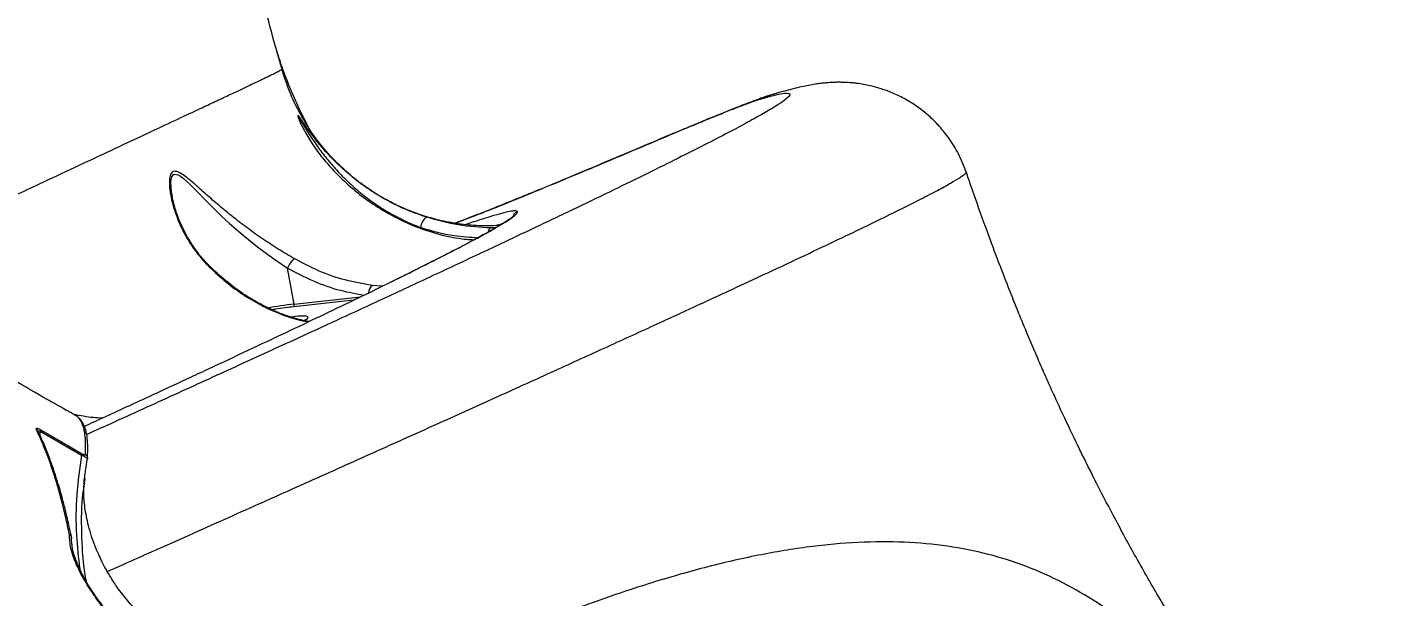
# Model space of a CAD drawing. Header units: millimetres. Extents: x -5609 to 5139, y -3980 to 3221.
# Drawn here: x 2328.2 to 2638.7, y 180.8 to 311 of the extents above; entities that cross this region are included whole.
import ezdxf

# ---------------------------------------------------------------- set-up
doc = ezdxf.new("R2010")
doc.units = ezdxf.units.MM
doc.layers.add('DIKOM_ОБЪЕКТ', color=7, linetype='Continuous')
doc.layers.add('DIKOM_РАЗМЕР_ОБЪЕКТА', color=7, linetype='Continuous')
doc.styles.add('style1', font='arial.ttf', dxfattribs={"width": 0.8})
doc.dimstyles.new('1-50', dxfattribs={"dimtxt": 300, "dimasz": 200, "dimexe": 100, "dimexo": 0, "dimgap": 100, "dimtad": 1, "dimtxsty": 'style1', "dimcen": 200, "dimclrd": 7, "dimclre": 7, "dimclrt": 7, "dimadec": 1, "dimazin": 2, "dimtfac": 1, "dimtmove": 0, "dimatfit": 2, "dimfxl": 0, "dimlwd": 25, "dimlwe": 18, "dimarcsym": 0})

# ---------------------------------------------------------------- blocks, each defined once
blk = doc.blocks.new('A$Cc336a1e3')
at = {"color": 8, "linetype": 'Continuous', "lineweight": 15}
for p, q in [((5318.29, 1568.29), (5315.23, 1567.19)), ((5238.4, 1537.87), (5238.36, 1538.09)), ((5246.23, 1539.06), (5247.26, 1539.45)), ((5255.48, 1538.01), (5254.4, 1538)), ((5229.5, 1524.65), (5227.17, 1524.85)), ((5209.39, 1520.57), (5224.56, 1522.25)), ((5222.98, 1521.49), (5209.3, 1519.97)), ((5150.88, 1490.8), (5150.92, 1491.09)), ((5151.31, 1491.53), (5151.21, 1490.74)), ((5162.12, 1485.14), (5162.12, 1485.22))]:
    blk.add_line(p, q, dxfattribs=at)
at = {"color": 7, "linetype": 'Continuous', "lineweight": 15}
for p, q in [((5231.5, 1541.03), (5231.15, 1541.23)), ((5248.64, 1540.02), (5246.16, 1539.08)), ((5209.39, 1520.57), (5207.88, 1528.81)), ((5157.28, 1496.27), (5156.58, 1496.7)), ((5157.07, 1496.45), (5156.58, 1496.7)), ((5151.31, 1491.53), (5160.76, 1486.04)), ((5151.46, 1491.83), (5160.9, 1486.35)), ((5162.12, 1485.5), (5162.12, 1485.46)), ((5162.12, 1485.27), (5162.12, 1485.14)), ((5161.35, 1478.94), (5161.58, 1480.75)), ((5157.97, 1468.04), (5157.97, 1468.02)), ((5157.97, 1468.02), (5157.99, 1467.87)), ((5158.46, 1467.44), (5158.46, 1467.43))]:
    blk.add_line(p, q, dxfattribs=at)
at = {"color": 8, "linetype": 'Continuous', "lineweight": 15, "flags": 128}
for points in [[(5181.54, 1545.16), (5181.33, 1546.23), (5181.19, 1548.36), (5181.25, 1549.09), (5181.39, 1549.65), (5181.63, 1550.08), (5181.97, 1550.3), (5182.9, 1550.12), (5183.41, 1549.81), (5183.99, 1549.37), (5185.54, 1547.96), (5187.19, 1546.29), (5188.95, 1544.5), (5190.55, 1542.89), (5192.74, 1540.77), (5194.64, 1539), (5197.74, 1536.3), (5201.02, 1533.65), (5204.42, 1531.14), (5207.88, 1528.81), (5207.88, 1528.81)], [(5218.57, 1550.91), (5218.53, 1550.98), (5218.47, 1551.04)], [(5255.43, 1538.58), (5256.28, 1538.8), (5257.14, 1539)]]:
    blk.add_lwpolyline(points, dxfattribs=at)
at = {"color": 7, "linetype": 'Continuous', "lineweight": 15}
for centre, radius, start, end in [((5241.38, 1537.95), 3.02, 124.2456, 177.306), ((5213.03, 1526.73), 5.55, 130.2812, 158.0871), ((5208.74, 1520.36), 0.677, 324.9679, 17.8378), ((5159.11, 1494.16), 0.997, 40.0524, 61.2726), ((5158.63, 1487.21), 2.42, 331.2054, 339.1799)]:
    blk.add_arc(centre, radius, start, end, dxfattribs=at)
at = {"color": 8, "linetype": 'Continuous', "lineweight": 15}
for centre, radius, start, end in [((5254.9, 1537), 1.13, 116.8939, 177.1031), ((5190.07, 1528.69), 0.401, 52.8832, 103.7645), ((5228.82, 1523.07), 2.43, 132.9245, 178.3759), ((5219.63, 1429.43), 91.71, 96.4131, 100.2537)]:
    blk.add_arc(centre, radius, start, end, dxfattribs=at)
at = {"color": 7, "linetype": 'Continuous', "lineweight": 15}
for start_param, end_param in [(5.732544, 7.709977), (5.500012, 5.732544)]:
    blk.add_ellipse((5208.09, 1516.75), major_axis=(4.55, 0.81), ratio=0.164982, start_param=start_param, end_param=end_param, dxfattribs=at)
for points, knots in [([(5206.64, 1574.28), (5206.33, 1575.32), (5205, 1579.8), (5202.88, 1587.74), (5200.26, 1598.09), (5197.88, 1608.45), (5195.71, 1618.79), (5193.75, 1629.11), (5192.02, 1639.4), (5190.49, 1649.66), (5189.19, 1659.87), (5188.18, 1669.14), (5187.69, 1674.98), (5187.49, 1677.46)], [0, 0, 0, 0, 0.030013, 0.129569, 0.22913, 0.328697, 0.428274, 0.527864, 0.627473, 0.727106, 0.826769, 0.926471, 1, 1, 1, 1]), ([(5212.52, 1561.31), (5212, 1562.35), (5210.8, 1564.7), (5208.94, 1568.82), (5207.09, 1573.36), (5206.03, 1576.58), (5205.55, 1578.04)], [0, 0, 0, 0, 0.19582, 0.446291, 0.747032, 1, 1, 1, 1]), ([(5256.19, 1538.53), (5254.68, 1538.48), (5251.64, 1538.38), (5247.07, 1538.84), (5242.76, 1539.66), (5238.93, 1540.74), (5235.63, 1541.96), (5232.86, 1543.19), (5230.51, 1544.4), (5227.95, 1545.88), (5224.84, 1547.95), (5221.02, 1551.03), (5217.31, 1554.74), (5213.93, 1558.94), (5211.03, 1563.47), (5208.43, 1568.61), (5207.21, 1572.36), (5206.58, 1574.29)], [0, 0, 0, 0, 0.077759, 0.157319, 0.229197, 0.292963, 0.348295, 0.394996, 0.432987, 0.467496, 0.525066, 0.596237, 0.680546, 0.751878, 0.829478, 0.912525, 1, 1, 1, 1]), ([(5363.1, 1550.78), (5362.55, 1552.19), (5361.5, 1554.85), (5359.36, 1558.32), (5357.16, 1561.08), (5355.1, 1563.16), (5353.37, 1564.62), (5351.38, 1566.1), (5349.03, 1567.56), (5346.22, 1568.9), (5343.75, 1569.8), (5341.66, 1570.38), (5339.95, 1570.75), (5338.7, 1570.95), (5337.61, 1571.09), (5336.67, 1571.18), (5335.69, 1571.24), (5334.66, 1571.27), (5333.6, 1571.28), (5332.39, 1571.24), (5331.19, 1571.16), (5330.08, 1571.05), (5328.82, 1570.88), (5327.41, 1570.65), (5325.8, 1570.33), (5323.95, 1569.9), (5321.81, 1569.35), (5320.09, 1568.87), (5319.11, 1568.57), (5318.97, 1568.53)], [0, 0, 0, 0, 0.044477, 0.084543, 0.119275, 0.148008, 0.170311, 0.18598, 0.222686, 0.255648, 0.284873, 0.310552, 0.333063, 0.356989, 0.372737, 0.390009, 0.408817, 0.429168, 0.451063, 0.474507, 0.503872, 0.540721, 0.588193, 0.646263, 0.714913, 0.794116, 0.883851, 0.98411, 1, 1, 1, 1]), ([(5318.44, 1568.37), (5318.2, 1568.3), (5317.61, 1568.12), (5316.88, 1567.87), (5316.07, 1567.59), (5315.1, 1567.24), (5313.74, 1566.73), (5311.78, 1565.98), (5309.02, 1564.89), (5305.67, 1563.53), (5301.97, 1562.01), (5298.14, 1560.42), (5293.92, 1558.66), (5290.88, 1557.37), (5289.34, 1556.72)], [0, 0, 0, 0, 0.028626, 0.068853, 0.107718, 0.160254, 0.229941, 0.320574, 0.434087, 0.563411, 0.667906, 0.776686, 0.88735, 1, 1, 1, 1]), ([(5318.97, 1568.53), (5318.96, 1568.53), (5318.72, 1568.47), (5318.5, 1568.38), (5318.29, 1568.29)], [0, 0, 0, 0, 0.043384, 1, 1, 1, 1]), ([(5289.13, 1556.62), (5290.77, 1557.32), (5294.04, 1558.7), (5298.56, 1560.59), (5302.69, 1562.3), (5306.37, 1563.8), (5309.53, 1565.07), (5312.09, 1566.07), (5314.08, 1566.81), (5314.85, 1567.06), (5315.23, 1567.19)], [0, 0, 0, 0, 0.125156, 0.249658, 0.375213, 0.49991, 0.625174, 0.750211, 0.87484, 1, 1, 1, 1]), ([(5239.68, 1540.44), (5238.39, 1540.89), (5235.8, 1541.78), (5231.95, 1543.55), (5228.33, 1545.57), (5225.01, 1547.79), (5221.99, 1550.16), (5219.26, 1552.63), (5216.82, 1555.17), (5214.65, 1557.72), (5212.76, 1560.2), (5211.45, 1562.11), (5210.64, 1563.27), (5210.23, 1563.78), (5210.17, 1563.59), (5210.5, 1562.7), (5211.09, 1561.44), (5212.08, 1559.55), (5213.63, 1557.01), (5215.83, 1553.96), (5217.59, 1552.01), (5218.47, 1551.04)], [0, 0, 0, 0, 0.061592, 0.123308, 0.184712, 0.246638, 0.308321, 0.370118, 0.432522, 0.494788, 0.557153, 0.620555, 0.652688, 0.684936, 0.717295, 0.749495, 0.781278, 0.812926, 0.87543, 0.937841, 1, 1, 1, 1]), ([(5247.26, 1539.45), (5248.27, 1539.84), (5250.3, 1540.61), (5254.21, 1542.15), (5258.71, 1543.96), (5263.82, 1546.04), (5269.46, 1548.37), (5275.59, 1550.92), (5282.14, 1553.66), (5286.8, 1555.64), (5289.13, 1556.62)], [0, 0, 0, 0, 0.12515, 0.249456, 0.374228, 0.499688, 0.624095, 0.748599, 0.874232, 1, 1, 1, 1]), ([(5289.34, 1556.72), (5286.85, 1555.67), (5281.89, 1553.57), (5275, 1550.68), (5268.67, 1548.05), (5262.99, 1545.71), (5258.05, 1543.71), (5254.01, 1542.09), (5250.88, 1540.87), (5249.36, 1540.29), (5248.64, 1540.02)], [0, 0, 0, 0, 0.135791, 0.271107, 0.403977, 0.534549, 0.664922, 0.788321, 0.89846, 1, 1, 1, 1]), ([(5209.44, 1530.97), (5208.21, 1531.69), (5205.76, 1533.14), (5202.12, 1535.51), (5198.64, 1537.98), (5195.33, 1540.52), (5192.21, 1543.1), (5189.28, 1545.66), (5186.53, 1548.11), (5184.39, 1549.92), (5182.8, 1550.87), (5181.75, 1551.04), (5181.07, 1550.29), (5180.8, 1548.78), (5180.9, 1546.77), (5181.32, 1544.46), (5182.08, 1541.72), (5183.28, 1538.61), (5185.06, 1535.23), (5187.24, 1531.99), (5189.06, 1530.05), (5189.98, 1529.08)], [0, 0, 0, 0, 0.061526, 0.123079, 0.184914, 0.246488, 0.308552, 0.370956, 0.433464, 0.496544, 0.528462, 0.560865, 0.593183, 0.625352, 0.667696, 0.709865, 0.751589, 0.814004, 0.876351, 0.938079, 1, 1, 1, 1]), ([(5218.47, 1551.04), (5219.75, 1549.77), (5222.31, 1547.23), (5226.43, 1544.03), (5229.28, 1542.3), (5230.71, 1541.43)], [0, 0, 0, 0, 0.333989, 0.666031, 1, 1, 1, 1]), ([(5432.87, 1413.27), (5430.51, 1416.75), (5425.9, 1423.56), (5419.35, 1433.65), (5413.09, 1443.64), (5407.22, 1453.44), (5401.75, 1463.01), (5396.89, 1471.95), (5392.56, 1480.28), (5388.71, 1488.02), (5385.74, 1494.27), (5383.49, 1499.14), (5381.86, 1502.74), (5380.31, 1506.25), (5378.69, 1509.99), (5376.85, 1514.33), (5374.75, 1519.44), (5372.4, 1525.32), (5369.84, 1531.97), (5367.05, 1539.52), (5364.77, 1545.88), (5363.46, 1549.75), (5363.11, 1550.79)], [0, 0, 0, 0, 0.084388, 0.164883, 0.239562, 0.317619, 0.389087, 0.454642, 0.514837, 0.570114, 0.620822, 0.647324, 0.672512, 0.696415, 0.720524, 0.750278, 0.786201, 0.825777, 0.870993, 0.922022, 0.979124, 1, 1, 1, 1]), ([(5190.32, 1529.01), (5189.47, 1529.89), (5187.88, 1531.56), (5186.04, 1534.15), (5184.56, 1536.64), (5183.33, 1539.21), (5182.21, 1542.07), (5181.74, 1544.13), (5181.49, 1545.22)], [0, 0, 0, 0, 0.186417, 0.350397, 0.493412, 0.638746, 0.807657, 1, 1, 1, 1]), ([(5259.53, 1540.69), (5259.54, 1540.69), (5259.54, 1540.69), (5259.5, 1540.66), (5259.38, 1540.54), (5259.05, 1540.28), (5258.45, 1539.85), (5257.29, 1539.08), (5255.38, 1537.94), (5252.32, 1536.21), (5248.29, 1534.06), (5243.23, 1531.44), (5237.19, 1528.4), (5232.85, 1526.25), (5230.28, 1525), (5230.27, 1525)], [0, 0, 0, 0, 0.005236, 0.017847, 0.058881, 0.09819, 0.16452, 0.230319, 0.347824, 0.465343, 0.598897, 0.732459, 0.866028, 0.999607, 1, 1, 1, 1]), ([(5254.4, 1538), (5251.93, 1538.13), (5246.99, 1538.39), (5242.12, 1539.76), (5239.68, 1540.44)], [0, 0, 0, 0, 0.499234, 1, 1, 1, 1]), ([(5227.17, 1524.85), (5225.12, 1525.21), (5221.06, 1525.93), (5215.08, 1527.99), (5211.32, 1529.97), (5209.44, 1530.97)], [0, 0, 0, 0, 0.334629, 0.666503, 1, 1, 1, 1]), ([(5212.72, 1516.57), (5211.59, 1516.82), (5209.08, 1517.38), (5205.41, 1518.73), (5201.66, 1520.51), (5197.99, 1522.7), (5194.13, 1525.48), (5191.62, 1527.8), (5190.32, 1529.01)], [0, 0, 0, 0, 0.145788, 0.323201, 0.473061, 0.635371, 0.810374, 1, 1, 1, 1]), ([(5156.6, 1496.74), (5155.36, 1497.42), (5151.54, 1499.52), (5147.76, 1501.74), (5145.21, 1503.24)], [0, 0, 0, 0, 0.32457, 1, 1, 1, 1]), ([(5161.4, 1492.64), (5162.88, 1493.32), (5167.97, 1495.65), (5176.04, 1499.38), (5184.15, 1503.14), (5188.61, 1505.22), (5190.09, 1505.91)], [0, 0, 0, 0, 0.142773, 0.489665, 0.830331, 1, 1, 1, 1]), ([(5158.55, 1495.62), (5158.37, 1495.72), (5158.03, 1495.91), (5157.59, 1496.16), (5157.24, 1496.35), (5157.13, 1496.42), (5157.07, 1496.45)], [0, 0, 0, 0, 0.24984, 0.499441, 0.749644, 1, 1, 1, 1]), ([(5159.59, 1495.03), (5159.57, 1495.05), (5159.51, 1495.08), (5159.27, 1495.22), (5158.99, 1495.38), (5158.74, 1495.51), (5158.61, 1495.59), (5158.55, 1495.62)], [0, 0, 0, 0, 0.250061, 0.500278, 0.749534, 0.874075, 1, 1, 1, 1]), ([(5161.63, 1486.19), (5161.66, 1486.73), (5161.72, 1487.75), (5161.71, 1489.03), (5161.65, 1490), (5161.57, 1490.73), (5161.51, 1491.15), (5161.47, 1491.4), (5161.44, 1491.51), (5161.42, 1491.61), (5161.41, 1491.7), (5161.39, 1491.79), (5161.25, 1492.38), (5160.94, 1493.33), (5160.34, 1494.37), (5159.83, 1494.82), (5159.59, 1495.03)], [0, 0, 0, 0, 0.120821, 0.226648, 0.31748, 0.382191, 0.43632, 0.44875, 0.46045, 0.471429, 0.481679, 0.491204, 0.500006, 0.682431, 0.849098, 1, 1, 1, 1]), ([(5162.12, 1485.5), (5162.15, 1485.92), (5162.19, 1486.68), (5162.2, 1487.6), (5162.19, 1488.29), (5162.17, 1488.85), (5162.1, 1489.85), (5161.93, 1491), (5161.6, 1492.18), (5161.33, 1492.85), (5161.11, 1493.3), (5160.92, 1493.62), (5160.66, 1494), (5160.32, 1494.42), (5160.03, 1494.67), (5159.88, 1494.8)], [0, 0, 0, 0, 0.091734, 0.16456, 0.21853, 0.261804, 0.305968, 0.484268, 0.597955, 0.702841, 0.737118, 0.783796, 0.843148, 0.915203, 1, 1, 1, 1]), ([(5150.45, 1491.93), (5150.43, 1491.99), (5150.38, 1492.12), (5150.48, 1492.2), (5150.65, 1492.19), (5150.86, 1492.13), (5151.14, 1492.01), (5151.35, 1491.89), (5151.46, 1491.83)], [0, 0, 0, 0, 0.250568, 0.499915, 0.625079, 0.75043, 0.875193, 1, 1, 1, 1]), ([(5157.97, 1468.04), (5157.7, 1469.31), (5157.16, 1471.89), (5156.24, 1475.63), (5155.24, 1479.26), (5154.15, 1482.73), (5153.01, 1485.94), (5151.79, 1489.04), (5150.91, 1490.94), (5150.45, 1491.93)], [0, 0, 0, 0, 0.135727, 0.276761, 0.4231, 0.566649, 0.71089, 0.849207, 1, 1, 1, 1]), ([(5158.44, 1467.49), (5158.27, 1468.35), (5157.94, 1469.9), (5157.49, 1471.88), (5157.12, 1473.39), (5156.81, 1474.63), (5156.2, 1476.93), (5155.4, 1479.73), (5154.37, 1482.86), (5153.69, 1484.77), (5153.17, 1486.13), (5152.77, 1487.15), (5152.25, 1488.41), (5151.61, 1489.9), (5151.12, 1490.93), (5150.86, 1491.49)], [0, 0, 0, 0, 0.091547, 0.164204, 0.217947, 0.261221, 0.305408, 0.483725, 0.597396, 0.702104, 0.736557, 0.783409, 0.842895, 0.915065, 1, 1, 1, 1]), ([(5151.46, 1491.83), (5151.45, 1491.8), (5151.42, 1491.74), (5151.34, 1491.6), (5151.31, 1491.53)], [0, 0, 0, 0, 0.499931, 1, 1, 1, 1]), ([(5160.9, 1486.35), (5160.96, 1486.32), (5161.08, 1486.25), (5161.24, 1486.18), (5161.37, 1486.14), (5161.5, 1486.11), (5161.6, 1486.12), (5161.62, 1486.17), (5161.63, 1486.19)], [0, 0, 0, 0, 0.124722, 0.249588, 0.369517, 0.500418, 0.750106, 1, 1, 1, 1]), ([(5161.31, 1479.48), (5161.43, 1480.52), (5161.65, 1482.44), (5161.97, 1484.34), (5162.12, 1485.21)], [0, 0, 0, 0, 0.541479, 1, 1, 1, 1]), ([(5162.11, 1485.2), (5162.12, 1485.24), (5162.14, 1485.33), (5162.13, 1485.44), (5162.12, 1485.5)], [0, 0, 0, 0, 0.487958, 1, 1, 1, 1]), ([(5188.66, 1440.04), (5186.96, 1440.82), (5183.75, 1442.31), (5179.56, 1445.06), (5176.22, 1447.73), (5173.66, 1450.17), (5171.4, 1452.62), (5169.37, 1455.19), (5167.66, 1457.73), (5166.37, 1459.93), (5165.33, 1461.92), (5164.38, 1463.98), (5163.45, 1466.33), (5162.66, 1468.79), (5162.08, 1471.09), (5161.68, 1473.15), (5161.43, 1474.99), (5161.3, 1476.47), (5161.26, 1477.5), (5161.26, 1478.27), (5161.27, 1478.87), (5161.29, 1479.24), (5161.28, 1479.15), (5161.28, 1479.14)], [0, 0, 0, 0, 0.072351, 0.136876, 0.192897, 0.239946, 0.278837, 0.333683, 0.376496, 0.407109, 0.435893, 0.472519, 0.517185, 0.5676, 0.619965, 0.674023, 0.733091, 0.783385, 0.826233, 0.873966, 0.929671, 0.994266, 1, 1, 1, 1]), ([(5201.66, 1424.16), (5199.65, 1425.11), (5195.63, 1427), (5189.79, 1430.36), (5184.22, 1434.03), (5179.02, 1437.95), (5174.25, 1442.06), (5170, 1446.24), (5166.32, 1450.41), (5163.26, 1454.48), (5160.86, 1458.35), (5159.17, 1461.93), (5158.13, 1465.18), (5158.04, 1466.97), (5157.99, 1467.87)], [0, 0, 0, 0, 0.08342, 0.166601, 0.249542, 0.333044, 0.416018, 0.499512, 0.582694, 0.665941, 0.749583, 0.832833, 0.91629, 1, 1, 1, 1]), ([(5158.5, 1467.09), (5158.5, 1467.14), (5158.5, 1467.25), (5158.47, 1467.38), (5158.46, 1467.44)], [0, 0, 0, 0, 0.552624, 1, 1, 1, 1]), ([(5201.63, 1424.29), (5199.95, 1425.07), (5196.85, 1426.52), (5192.68, 1428.82), (5189.33, 1430.82), (5186.67, 1432.54), (5184.43, 1434.08), (5180.94, 1436.6), (5176.28, 1440.34), (5171.56, 1444.8), (5167.97, 1448.7), (5165.35, 1451.91), (5163.56, 1454.42), (5162.31, 1456.36), (5161.35, 1458.01), (5160.32, 1459.99), (5159.35, 1462.31), (5158.59, 1464.87), (5158.52, 1466.41), (5158.48, 1467.23)], [0, 0, 0, 0, 0.070269, 0.129892, 0.17881, 0.217374, 0.249616, 0.282469, 0.38301, 0.484548, 0.55243, 0.619412, 0.681953, 0.711321, 0.746521, 0.792802, 0.850275, 0.91948, 1, 1, 1, 1]), ([(5452.89, 1429.05), (5453.82, 1432.15), (5455.69, 1438.32), (5459.33, 1446.42), (5463.52, 1453.71), (5466.85, 1457.76), (5468.52, 1459.78)], [0, 0, 0, 0, 0.250342, 0.499996, 0.749653, 1, 1, 1, 1]), ([(5468.65, 1460.48), (5468.12, 1459.86), (5467.13, 1458.74), (5465.86, 1457.11), (5464.87, 1455.77), (5464.07, 1454.64), (5463.39, 1453.62), (5462.42, 1452.12), (5461.18, 1450.05), (5459.79, 1447.51), (5458.55, 1445), (5457.47, 1442.64), (5456.65, 1440.66), (5455.98, 1438.96), (5455.37, 1437.33), (5454.63, 1435.22), (5453.77, 1432.59), (5453.21, 1430.61), (5452.91, 1429.54)], [0, 0, 0, 0, 0.077836, 0.142498, 0.194044, 0.233066, 0.269255, 0.306123, 0.395094, 0.484408, 0.560186, 0.634827, 0.70289, 0.737161, 0.783826, 0.843157, 0.915193, 1, 1, 1, 1])]:
    blk.add_open_spline(points, degree=3, knots=knots, dxfattribs=at)
at = {"color": 8, "linetype": 'Continuous', "lineweight": 15}
for points, knots in [([(5149.03, 1547.06), (5151.83, 1548.38), (5157.43, 1551), (5165.06, 1554.57), (5172.1, 1557.87), (5178.5, 1560.87), (5183.72, 1563.31), (5187.95, 1565.29), (5191.35, 1566.88), (5194.43, 1568.33), (5197.17, 1569.62), (5199.57, 1570.76), (5201.62, 1571.74), (5203.3, 1572.55), (5204.64, 1573.2), (5205.63, 1573.7), (5206.29, 1574.05), (5206.59, 1574.22), (5206.6, 1574.26), (5206.61, 1574.28)], [0, 0, 0, 0, 0.076382, 0.152313, 0.227997, 0.303641, 0.379466, 0.433168, 0.487559, 0.541835, 0.596262, 0.651117, 0.704967, 0.760094, 0.812014, 0.865473, 0.917802, 0.970599, 1, 1, 1, 1]), ([(5315.23, 1567.19), (5316.34, 1567.52), (5318.55, 1568.17), (5320.82, 1568.69), (5322.3, 1568.87), (5322.92, 1568.67), (5322.69, 1568.11), (5321.61, 1567.18), (5319.68, 1565.89), (5316.89, 1564.23), (5313.24, 1562.19), (5308.75, 1559.79), (5303.41, 1557.04), (5297.27, 1553.94), (5290.35, 1550.51), (5282.65, 1546.75), (5274.17, 1542.66), (5264.91, 1538.25), (5254.87, 1533.51), (5244.08, 1528.44), (5232.58, 1523.09), (5220.43, 1517.46), (5207.66, 1511.58), (5194.28, 1505.46), (5180.24, 1499.06), (5169.44, 1494.14), (5163.15, 1491.3), (5161.92, 1490.75)], [0, 0, 0, 0, 0.041489, 0.083042, 0.124536, 0.16588, 0.20703, 0.248086, 0.289142, 0.330267, 0.371524, 0.412975, 0.454453, 0.495732, 0.536865, 0.577936, 0.618988, 0.660142, 0.701468, 0.742924, 0.78438, 0.825637, 0.866728, 0.907789, 0.948883, 0.990064, 1, 1, 1, 1]), ([(5210.42, 1563.06), (5210.44, 1563.06), (5210.5, 1563.08), (5210.77, 1562.68), (5211.12, 1562.12), (5211.6, 1561.34), (5212.37, 1560.1), (5213.48, 1558.39), (5214.92, 1556.31), (5216.77, 1553.88), (5219.1, 1551.18), (5221.69, 1548.53), (5224.55, 1546), (5227.69, 1543.62), (5230.54, 1541.8), (5232.92, 1540.49), (5234.74, 1539.59), (5236.56, 1538.78), (5237.77, 1538.32), (5238.36, 1538.09)], [0, 0, 0, 0, 0.021307, 0.064485, 0.0855, 0.108823, 0.167781, 0.227512, 0.288153, 0.378236, 0.468795, 0.558539, 0.648005, 0.737524, 0.825726, 0.870576, 0.913578, 0.957389, 1, 1, 1, 1]), ([(5166.67, 1459.46), (5170.88, 1461.33), (5180.71, 1465.7), (5195.48, 1472.28), (5211.04, 1479.24), (5225.93, 1485.91), (5240.17, 1492.32), (5253.76, 1498.45), (5266.7, 1504.31), (5278.95, 1509.89), (5290.45, 1515.15), (5301.15, 1520.07), (5311.01, 1524.63), (5320.06, 1528.84), (5328.28, 1532.71), (5335.67, 1536.22), (5342.23, 1539.38), (5347.94, 1542.18), (5352.76, 1544.61), (5356.67, 1546.64), (5359.66, 1548.28), (5361.78, 1549.54), (5362.86, 1550.35), (5363.27, 1550.74), (5363.09, 1550.78), (5363.09, 1550.78)], [0, 0, 0, 0, 0.034686, 0.080949, 0.127011, 0.172958, 0.218878, 0.264859, 0.310986, 0.357351, 0.403816, 0.450023, 0.49605, 0.541984, 0.587911, 0.633922, 0.680096, 0.726522, 0.772916, 0.819069, 0.865067, 0.910998, 0.956945, 0.999903, 1, 1, 1, 1]), ([(5102.56, 1525.27), (5106.08, 1526.92), (5114.19, 1530.72), (5125.98, 1536.25), (5138.08, 1541.93), (5145.39, 1545.35), (5149.03, 1547.06)], [0, 0, 0, 0, 0.203248, 0.468678, 0.735432, 1, 1, 1, 1]), ([(5190.09, 1505.91), (5191.89, 1506.75), (5196.93, 1509.1), (5204.44, 1512.64), (5212.65, 1516.52), (5220.04, 1520.06), (5226.68, 1523.26), (5232.57, 1526.14), (5237.75, 1528.71), (5242.33, 1531.01), (5246.45, 1533.12), (5250.13, 1535.05), (5253.26, 1536.74), (5255.79, 1538.17), (5257.71, 1539.33), (5259.12, 1540.26), (5260.02, 1540.96), (5260.5, 1541.46), (5260.47, 1541.65), (5260.46, 1541.74)], [0, 0, 0, 0, 0.038611, 0.107977, 0.175043, 0.241449, 0.305949, 0.367611, 0.428348, 0.486525, 0.544711, 0.606983, 0.669252, 0.727831, 0.786409, 0.841471, 0.896532, 0.948266, 1, 1, 1, 1]), ([(5230.71, 1541.43), (5232.17, 1540.65), (5235.57, 1538.84), (5241.02, 1536.88), (5246.2, 1535.59), (5249.35, 1535.36), (5250.54, 1535.28)], [0, 0, 0, 0, 0.223728, 0.520441, 0.818717, 1, 1, 1, 1]), ([(5260.46, 1541.74), (5260.34, 1541.81), (5260.12, 1541.93), (5259.08, 1541.83), (5257.48, 1541.49), (5255.17, 1540.86), (5252.31, 1539.98), (5249.86, 1539.16), (5248.69, 1538.76)], [0, 0, 0, 0, 0.157662, 0.317873, 0.485658, 0.658842, 0.837338, 1, 1, 1, 1]), ([(5260.46, 1541.74), (5260.2, 1541.6), (5259.76, 1541.36), (5259.55, 1540.9), (5259.47, 1540.7)], [0, 0, 0, 0, 0.57479, 1, 1, 1, 1]), ([(5238.36, 1538.09), (5240.9, 1537.36), (5245.22, 1536.12), (5249.62, 1535.87), (5251.44, 1535.76)], [0, 0, 0, 0, 0.58581, 1, 1, 1, 1]), ([(5189.98, 1529.08), (5191.27, 1527.88), (5193.84, 1525.48), (5197.97, 1522.51), (5202.22, 1520.02), (5206.57, 1518.13), (5210.08, 1516.97), (5212.11, 1516.64), (5212.69, 1516.55)], [0, 0, 0, 0, 0.185656, 0.370149, 0.55573, 0.741768, 0.926537, 1, 1, 1, 1]), ([(5207.88, 1528.81), (5209.83, 1527.77), (5213.75, 1525.71), (5219.65, 1523.66), (5223.56, 1522.96), (5225.36, 1522.64)], [0, 0, 0, 0, 0.351164, 0.700948, 1, 1, 1, 1]), ([(5209.3, 1519.97), (5208.65, 1519.9), (5207.3, 1519.74), (5205.58, 1519.49), (5204.52, 1519.3), (5204.22, 1519.25)], [0, 0, 0, 0, 0.392734, 0.8272, 1, 1, 1, 1]), ([(5165.48, 1494.51), (5164.81, 1494.54), (5162.64, 1494.63), (5160.48, 1495.07), (5158.98, 1495.38)], [0, 0, 0, 0, 0.304993, 1, 1, 1, 1]), ([(5150.45, 1491.93), (5150.55, 1491.87), (5150.72, 1491.75), (5150.81, 1491.57), (5150.86, 1491.48)], [0, 0, 0, 0, 0.52083, 1, 1, 1, 1]), ([(5150.97, 1491.43), (5150.97, 1491.44), (5150.97, 1491.5), (5151.02, 1491.56), (5151.09, 1491.63), (5151.14, 1491.63), (5151.18, 1491.63), (5151.2, 1491.62), (5151.23, 1491.6), (5151.27, 1491.57), (5151.29, 1491.55), (5151.31, 1491.53)], [0, 0, 0, 0, 0.060452, 0.396826, 0.631523, 0.73139, 0.774655, 0.815588, 0.856617, 0.899856, 1, 1, 1, 1]), ([(5160.76, 1486.04), (5160.34, 1483.05), (5159.52, 1477.08), (5159.38, 1468.35), (5160.06, 1462.6), (5160.36, 1459.99)], [0, 0, 0, 0, 0.355067, 0.708144, 1, 1, 1, 1]), ([(5160.76, 1486.04), (5160.88, 1485.99), (5161.12, 1485.87), (5161.43, 1485.71), (5161.69, 1485.56), (5161.93, 1485.4), (5162.08, 1485.27), (5162.09, 1485.22), (5162.09, 1485.21)], [0, 0, 0, 0, 0.162667, 0.325188, 0.480671, 0.627289, 0.896698, 1, 1, 1, 1]), ([(5161.63, 1486.19), (5161.71, 1486.13), (5161.88, 1486.02), (5162.06, 1485.77), (5162.1, 1485.58), (5162.12, 1485.5)], [0, 0, 0, 0, 0.343115, 0.703612, 1, 1, 1, 1]), ([(5161.89, 1457.1), (5161.83, 1457.42), (5161.15, 1460.85), (5160.81, 1467.29), (5160.72, 1474.27), (5161.24, 1478.07), (5161.35, 1478.94)], [0, 0, 0, 0, 0.04216, 0.458031, 0.874814, 1, 1, 1, 1]), ([(5157.97, 1468.04), (5158.06, 1467.98), (5158.25, 1467.86), (5158.4, 1467.68), (5158.42, 1467.56), (5158.42, 1467.56)], [0, 0, 0, 0, 0.472211, 0.975755, 1, 1, 1, 1]), ([(5158.44, 1467.44), (5158.44, 1467.47), (5158.42, 1467.62), (5158.26, 1467.84), (5158.07, 1467.96), (5157.97, 1468.02)], [0, 0, 0, 0, 0.15587, 0.591922, 1, 1, 1, 1]), ([(5157.99, 1467.87), (5158.08, 1467.82), (5158.25, 1467.71), (5158.42, 1467.45), (5158.51, 1467.23), (5158.49, 1467.11), (5158.49, 1467.09)], [0, 0, 0, 0, 0.298365, 0.6123, 0.926129, 1, 1, 1, 1]), ([(5158.47, 1467.27), (5158.48, 1467.26), (5158.48, 1467.25), (5158.48, 1467.24), (5158.47, 1467.24)], [0, 0, 0, 0, 0.565513, 1, 1, 1, 1]), ([(5432.13, 1413.09), (5431.07, 1414.47), (5427.62, 1418.99), (5421.96, 1425.84), (5415, 1433.67), (5407.96, 1440.69), (5400.71, 1446.96), (5393.16, 1452.43), (5385.25, 1457.04), (5376.95, 1460.75), (5368.19, 1463.54), (5358.89, 1465.39), (5349, 1466.3), (5338.48, 1466.26), (5327.33, 1465.25), (5315.61, 1463.31), (5303.33, 1460.47), (5290.47, 1456.76), (5277.03, 1452.22), (5262.95, 1446.86), (5248.31, 1440.79), (5238.07, 1436.16), (5232.95, 1433.84)], [0, 0, 0, 0, 0.021107, 0.068725, 0.1169, 0.165717, 0.215291, 0.265702, 0.316468, 0.36745, 0.418725, 0.470381, 0.522504, 0.575208, 0.628267, 0.681129, 0.733894, 0.78668, 0.839609, 0.892802, 0.946356, 1, 1, 1, 1])]:
    blk.add_open_spline(points, degree=3, knots=knots, dxfattribs=at)
blk = doc.blocks.new('*D3')
at = {"layer": 'Defpoints', "color": 0, "transparency": 16777216}
for p in [(3639.92, 380.08), (-2820.17, -123), (3639.92, -3311)]:
    blk.add_point(p, dxfattribs=at)
at = {"layer": 'DIKOM_РАЗМЕР_ОБЪЕКТА', "color": 7, "lineweight": 18, "transparency": 16777216}
for p, q in [((3639.92, 380.08), (3639.92, -3411)), ((-2820.17, -123), (-2820.17, -3411))]:
    blk.add_line(p, q, dxfattribs=at)
at = {"layer": 'DIKOM_РАЗМЕР_ОБЪЕКТА', "color": 7, "lineweight": 25, "transparency": 16777216}
blk.add_line((-2620.17, -3311), (3439.92, -3311), dxfattribs=at)
at = {"layer": 'DIKOM_РАЗМЕР_ОБЪЕКТА', "color": 7, "transparency": 16777216}
for points in [[(-2620.17, -3277.67), (-2620.17, -3344.33), (-2820.17, -3311)], [(3439.92, -3277.67), (3439.92, -3344.33), (3639.92, -3311)]]:
    blk.add_solid(points, dxfattribs=at)
at = {"layer": 'DIKOM_РАЗМЕР_ОБЪЕКТА', "color": 7, "transparency": 16777216, "insert": (300, -3057.83), "char_height": 300, "attachment_point": 5, "style": 'style1'}
blk.add_mtext('6450', dxfattribs=at)

msp = doc.modelspace()

# ---------------------------------------------------------------- linework, layer by layer
at = {"layer": 'DIKOM_РАЗМЕР_ОБЪЕКТА'}
msp.add_circle((2594.5, 436), 1052.678, dxfattribs=at)

# ---------------------------------------------------------------- block references
at = {"layer": 'DIKOM_ОБЪЕКТ'}
msp.add_blockref('A$Cc336a1e3', (-2820.166, -1272.903), dxfattribs=at)

# ---------------------------------------------------------------- dimensions: what is measured, and where the dimension line sits
at = {"layer": 'DIKOM_РАЗМЕР_ОБЪЕКТА'}
dim = msp.add_linear_dim(base=(3639.915, -3311), p1=(-2820.166, -123), p2=(3639.915, 380.085), text='6450', dimstyle='1-50', dxfattribs=at)
dim.commit()
dim.dimension.update_dxf_attribs({"geometry": '*D3', "text_midpoint": (300, -3311), "dimtype": 160})

doc.saveas('drawing.dxf')
